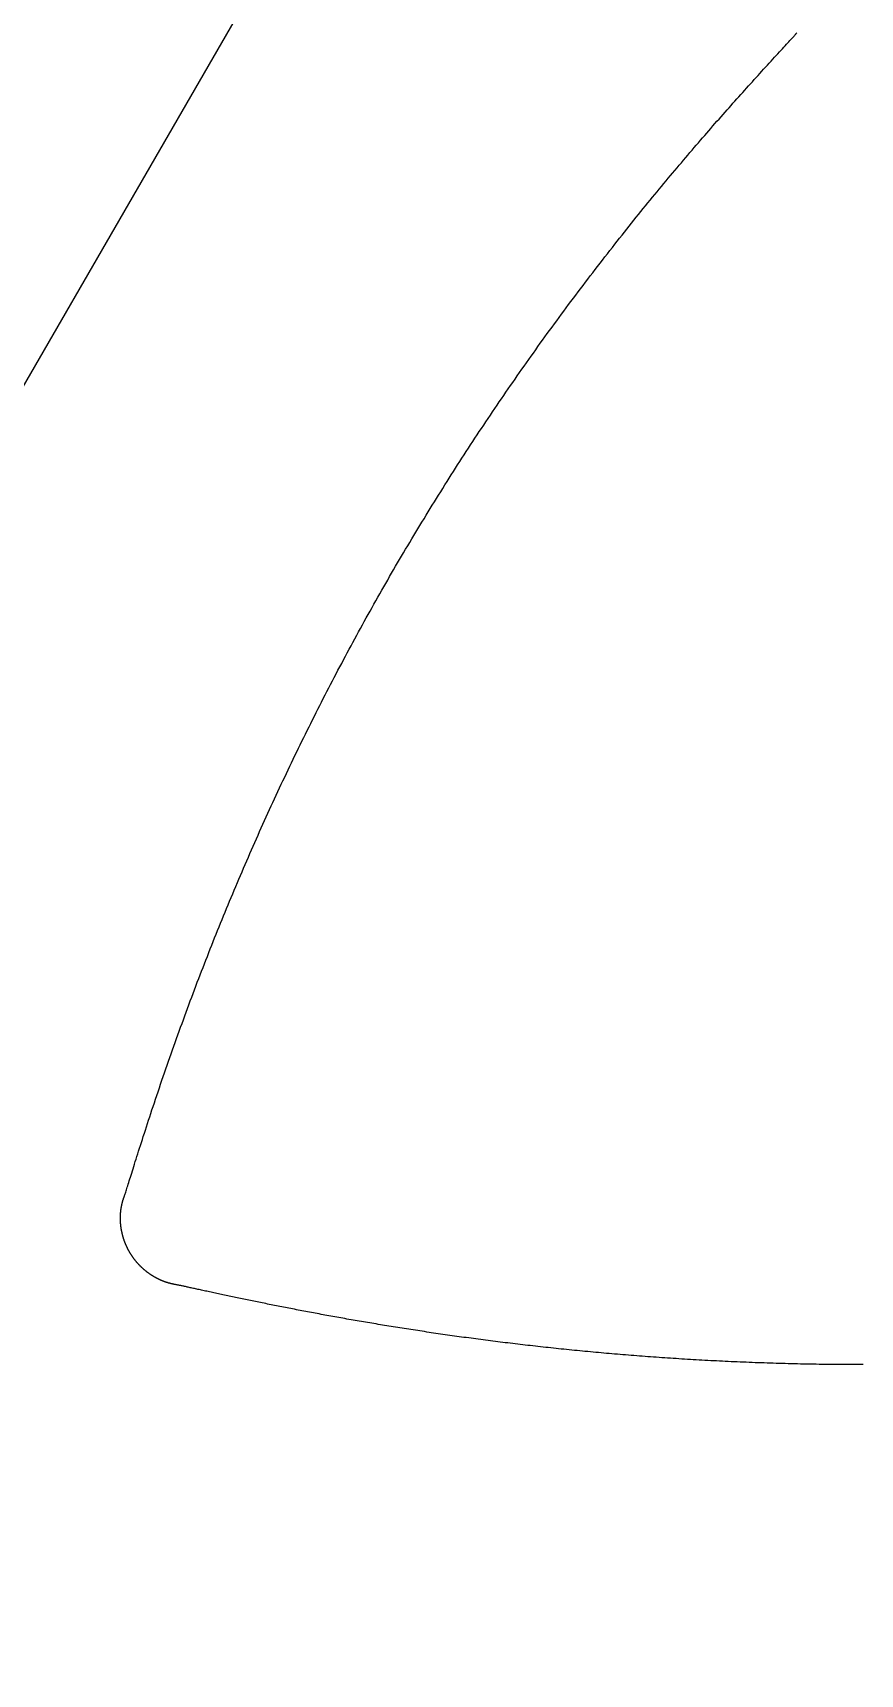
# Model space of a CAD drawing. Extents: x -3 to 136, y 0 to 121.
# Drawn here: x 56.86 to 66.83, y 91.74 to 111.54 of the extents above; entities that cross this region are included whole.
import ezdxf

# ---------------------------------------------------------------- set-up
doc = ezdxf.new("R2010")
doc.units = 0
doc.layers.get('0').update_dxf_attribs({"linetype": 'CONTINUOUS'})

msp = doc.modelspace()

# ---------------------------------------------------------------- linework, layer by layer
msp.add_lwpolyline([(69.26408, 119.9689, 0.57735027), (64.06792, 119.9689), (-2.59808, 4.5, 0.57735027), (0, 0), (133.332, 0, 0.57735027), (135.93008, 4.5)], format="xyb", close=True)
for points in [[(57.9595, 97.4989, 0), (57.9615, 97.5047, 0), (57.964, 97.5118, 0), (57.9668, 97.5201, 0), (57.9699, 97.5297, 0), (57.9734, 97.5404, 0), (57.9773, 97.5523, 0), (57.9814, 97.5654, 0), (57.986, 97.5797, 0), (57.9908, 97.595, 0), (57.9961, 97.6115, 0), (58.0016, 97.6291, 0), (58.0075, 97.6478, 0), (58.0137, 97.6676, 0), (58.0202, 97.6884, 0), (58.027, 97.7103, 0), (58.0342, 97.7331, 0), (58.0417, 97.757, 0), (58.0495, 97.7818, 0), (58.0576, 97.8076, 0), (58.066, 97.8344, 0), (58.0747, 97.8621, 0), (58.0837, 97.8907, 0), (58.0931, 97.9202, 0), (58.1027, 97.9506, 0), (58.1126, 97.9819, 0), (58.1228, 98.014, 0), (58.1333, 98.0469, 0), (58.144, 98.0807, 0), (58.1551, 98.1152, 0), (58.1664, 98.1505, 0), (58.178, 98.1866, 0), (58.1899, 98.2235, 0), (58.2021, 98.261, 0), (58.2145, 98.2993, 0), (58.2272, 98.3383, 0), (58.2401, 98.378, 0), (58.2533, 98.4183, 0), (58.2668, 98.4593, 0), (58.2805, 98.5009, 0), (58.2944, 98.5431, 0), (58.3087, 98.5859, 0), (58.3231, 98.6293, 0), (58.3378, 98.6732, 0), (58.3527, 98.7177, 0), (58.3679, 98.7627, 0), (58.3833, 98.8082, 0), (58.3989, 98.8542, 0), (58.4147, 98.9003, 0), (58.4305, 98.9464, 0), (58.4463, 98.9924, 0), (58.4622, 99.0384, 0), (58.4781, 99.0843, 0), (58.4941, 99.1302, 0), (58.5101, 99.176, 0), (58.5261, 99.2218, 0), (58.5422, 99.2675, 0), (58.5584, 99.3131, 0), (58.5746, 99.3587, 0), (58.5909, 99.4043, 0), (58.6072, 99.4498, 0), (58.6236, 99.4953, 0), (58.64, 99.5407, 0), (58.6564, 99.5861, 0), (58.673, 99.6314, 0), (58.6895, 99.6767, 0), (58.7061, 99.722, 0), (58.7228, 99.7672, 0), (58.7395, 99.8123, 0), (58.7563, 99.8575, 0), (58.7732, 99.9025, 0), (58.7901, 99.9476, 0), (58.807, 99.9926, 0), (58.824, 100.038, 0), (58.841, 100.083, 0), (58.8582, 100.127, 0), (58.8753, 100.172, 0), (58.8925, 100.217, 0), (58.9098, 100.262, 0), (58.9272, 100.307, 0), (58.9446, 100.351, 0), (58.962, 100.396, 0), (58.9795, 100.441, 0), (58.9971, 100.485, 0), (59.0147, 100.53, 0), (59.0324, 100.575, 0), (59.0501, 100.619, 0), (59.068, 100.664, 0), (59.0858, 100.708, 0), (59.1038, 100.753, 0), (59.1217, 100.797, 0), (59.1398, 100.841, 0), (59.1579, 100.886, 0), (59.1761, 100.93, 0), (59.1943, 100.975, 0), (59.2126, 101.019, 0), (59.231, 101.063, 0), (59.2494, 101.108, 0), (59.2679, 101.152, 0), (59.2865, 101.196, 0), (59.3051, 101.24, 0), (59.3238, 101.285, 0), (59.3426, 101.329, 0), (59.3614, 101.373, 0), (59.3803, 101.417, 0), (59.3993, 101.461, 0), (59.4183, 101.505, 0), (59.4374, 101.55, 0), (59.4565, 101.594, 0), (59.4758, 101.638, 0), (59.4951, 101.682, 0), (59.5145, 101.726, 0), (59.5339, 101.77, 0), (59.5534, 101.814, 0), (59.573, 101.858, 0), (59.5926, 101.902, 0), (59.6124, 101.946, 0), (59.6321, 101.99, 0), (59.652, 102.034, 0), (59.6718, 102.078, 0), (59.6918, 102.122, 0), (59.7118, 102.166, 0), (59.7318, 102.21, 0), (59.752, 102.254, 0), (59.7721, 102.297, 0), (59.7924, 102.341, 0), (59.8127, 102.385, 0), (59.833, 102.428, 0), (59.8534, 102.472, 0), (59.8739, 102.515, 0), (59.8944, 102.559, 0), (59.915, 102.602, 0), (59.9356, 102.646, 0), (59.9563, 102.689, 0), (59.9771, 102.732, 0), (59.9979, 102.776, 0), (60.0187, 102.819, 0), (60.0397, 102.862, 0), (60.0606, 102.906, 0), (60.0817, 102.949, 0), (60.1028, 102.992, 0), (60.1239, 103.035, 0), (60.1452, 103.078, 0), (60.1664, 103.121, 0), (60.1878, 103.164, 0), (60.2092, 103.207, 0), (60.2306, 103.25, 0), (60.2521, 103.293, 0), (60.2737, 103.336, 0), (60.2953, 103.378, 0), (60.317, 103.421, 0), (60.3387, 103.464, 0), (60.3605, 103.506, 0), (60.3824, 103.549, 0), (60.4043, 103.592, 0), (60.4262, 103.634, 0), (60.4483, 103.677, 0), (60.4704, 103.719, 0), (60.4925, 103.762, 0), (60.5147, 103.804, 0), (60.537, 103.847, 0), (60.5593, 103.889, 0), (60.5817, 103.931, 0), (60.6041, 103.974, 0), (60.6266, 104.016, 0), (60.6492, 104.058, 0), (60.6718, 104.1, 0), (60.6944, 104.142, 0), (60.7172, 104.184, 0), (60.74, 104.226, 0), (60.7628, 104.269, 0), (60.7857, 104.311, 0), (60.8087, 104.352, 0), (60.8317, 104.394, 0), (60.8548, 104.436, 0), (60.8779, 104.478, 0), (60.9011, 104.52, 0), (60.9244, 104.562, 0), (60.9477, 104.603, 0), (60.9711, 104.645, 0), (60.9945, 104.687, 0), (61.018, 104.728, 0), (61.0416, 104.77, 0), (61.0652, 104.812, 0), (61.0888, 104.853, 0), (61.1126, 104.895, 0), (61.1364, 104.936, 0), (61.1602, 104.978, 0), (61.1841, 105.019, 0), (61.2081, 105.06, 0), (61.2321, 105.102, 0), (61.2562, 105.143, 0), (61.2803, 105.184, 0), (61.3045, 105.225, 0), (61.3288, 105.266, 0), (61.3531, 105.308, 0), (61.3775, 105.349, 0), (61.4019, 105.39, 0), (61.4264, 105.431, 0), (61.451, 105.472, 0), (61.4756, 105.513, 0), (61.5002, 105.554, 0), (61.525, 105.595, 0), (61.5498, 105.635, 0), (61.5746, 105.676, 0), (61.5995, 105.717, 0), (61.6245, 105.758, 0), (61.6495, 105.799, 0), (61.6746, 105.839, 0), (61.6998, 105.88, 0), (61.725, 105.921, 0), (61.7502, 105.961, 0), (61.7756, 106.002, 0), (61.8009, 106.042, 0), (61.8264, 106.083, 0), (61.8519, 106.123, 0), (61.8775, 106.164, 0), (61.9031, 106.204, 0), (61.9288, 106.244, 0), (61.9545, 106.285, 0), (61.9803, 106.325, 0), (62.0062, 106.365, 0), (62.0321, 106.405, 0), (62.0581, 106.445, 0), (62.0841, 106.486, 0), (62.1102, 106.526, 0), (62.1364, 106.566, 0), (62.1626, 106.606, 0), (62.1889, 106.646, 0), (62.2152, 106.686, 0), (62.2416, 106.726, 0), (62.2681, 106.766, 0), (62.2946, 106.806, 0), (62.3212, 106.845, 0), (62.3478, 106.885, 0), (62.3745, 106.925, 0), (62.4012, 106.965, 0), (62.4281, 107.004, 0), (62.4549, 107.044, 0), (62.4819, 107.084, 0), (62.5089, 107.123, 0), (62.5359, 107.163, 0), (62.5631, 107.202, 0), (62.5902, 107.242, 0), (62.6175, 107.281, 0), (62.6448, 107.321, 0), (62.6721, 107.36, 0), (62.6995, 107.4, 0), (62.727, 107.439, 0), (62.7546, 107.478, 0), (62.7822, 107.518, 0), (62.8098, 107.557, 0), (62.8375, 107.596, 0), (62.8653, 107.635, 0), (62.8932, 107.674, 0), (62.9211, 107.714, 0), (62.949, 107.753, 0), (62.977, 107.792, 0), (63.0051, 107.831, 0), (63.0333, 107.87, 0), (63.0615, 107.909, 0), (63.0897, 107.948, 0), (63.1181, 107.986, 0), (63.1464, 108.025, 0), (63.1749, 108.064, 0), (63.2034, 108.103, 0), (63.232, 108.142, 0), (63.2606, 108.18, 0), (63.2893, 108.219, 0), (63.318, 108.258, 0), (63.3468, 108.296, 0), (63.3757, 108.335, 0), (63.4046, 108.374, 0), (63.4336, 108.412, 0), (63.4627, 108.451, 0), (63.4918, 108.489, 0), (63.521, 108.528, 0), (63.5502, 108.566, 0), (63.5795, 108.604, 0), (63.6088, 108.643, 0), (63.6382, 108.681, 0), (63.6677, 108.719, 0), (63.6973, 108.758, 0), (63.7269, 108.796, 0), (63.7565, 108.834, 0), (63.7862, 108.872, 0), (63.816, 108.91, 0), (63.8455, 108.948, 0), (63.875, 108.986, 0), (63.9044, 109.023, 0), (63.9336, 109.06, 0), (63.9627, 109.097, 0), (63.9916, 109.133, 0), (64.0205, 109.17, 0), (64.0492, 109.206, 0), (64.0778, 109.241, 0), (64.1063, 109.277, 0), (64.1347, 109.312, 0), (64.1629, 109.347, 0), (64.191, 109.382, 0), (64.2191, 109.417, 0), (64.2469, 109.451, 0), (64.2747, 109.485, 0), (64.3024, 109.519, 0), (64.3299, 109.553, 0), (64.3574, 109.586, 0), (64.3847, 109.62, 0), (64.4119, 109.653, 0), (64.439, 109.685, 0), (64.466, 109.718, 0), (64.4929, 109.75, 0), (64.5197, 109.783, 0), (64.5464, 109.815, 0), (64.5729, 109.846, 0), (64.5994, 109.878, 0), (64.6257, 109.909, 0), (64.652, 109.94, 0), (64.6781, 109.971, 0), (64.7042, 110.002, 0), (64.7301, 110.033, 0), (64.7559, 110.063, 0), (64.7817, 110.093, 0), (64.8073, 110.123, 0), (64.8328, 110.153, 0), (64.8583, 110.183, 0), (64.8836, 110.212, 0), (64.9089, 110.241, 0), (64.934, 110.271, 0), (64.9591, 110.3, 0), (64.984, 110.328, 0), (65.0089, 110.357, 0), (65.0337, 110.385, 0), (65.0584, 110.414, 0), (65.0829, 110.442, 0), (65.1074, 110.47, 0), (65.1319, 110.497, 0), (65.1562, 110.525, 0), (65.1804, 110.553, 0), (65.2046, 110.58, 0), (65.2286, 110.607, 0), (65.2526, 110.634, 0), (65.2765, 110.661, 0), (65.3003, 110.688, 0), (65.324, 110.714, 0), (65.3476, 110.741, 0), (65.3712, 110.767, 0), (65.3947, 110.793, 0), (65.4181, 110.819, 0), (65.4414, 110.845, 0), (65.4646, 110.871, 0), (65.4878, 110.897, 0), (65.5108, 110.922, 0), (65.5338, 110.948, 0), (65.5568, 110.973, 0), (65.5796, 110.998, 0), (65.6024, 111.023, 0), (65.6251, 111.048, 0), (65.6477, 111.073, 0), (65.6703, 111.098, 0), (65.6928, 111.123, 0), (65.7152, 111.147, 0), (65.7376, 111.172, 0), (65.7596, 111.196, 0), (65.7812, 111.219, 0), (65.8021, 111.242, 0), (65.8225, 111.264, 0), (65.8423, 111.286, 0), (65.8614, 111.307, 0), (65.8798, 111.327, 0), (65.8975, 111.346, 0), (65.9144, 111.364, 0), (65.9306, 111.382, 0), (65.946, 111.399, 0), (65.9605, 111.415, 0), (65.9742, 111.43, 0), (65.9869, 111.444, 0), (65.9988, 111.457, 0), (66.0096, 111.469, 0), (66.0195, 111.479, 0), (66.0284, 111.489, 0), (66.0362, 111.498, 0), (66.0429, 111.506, 0), (66.0486, 111.512, 0), (66.053, 111.517, 0)], [(66.053, 111.517, 0), (66.0554, 111.52, 0), (66.0577, 111.523, 0), (66.0601, 111.526, 0), (66.0625, 111.528, 0), (66.0649, 111.531, 0), (66.0673, 111.534, 0), (66.0697, 111.537, 0), (66.0721, 111.539, 0)], [(58.5724, 96.4372, 0), (58.5688, 96.4379, 0), (58.5653, 96.4385, 0), (58.5617, 96.4392, 0), (58.5581, 96.4399, 0), (58.5546, 96.4406, 0), (58.551, 96.4413, 0), (58.5474, 96.442, 0), (58.5439, 96.4428, 0), (58.5404, 96.4436, 0), (58.5368, 96.4444, 0), (58.5333, 96.4452, 0), (58.5297, 96.446, 0), (58.5262, 96.4468, 0), (58.5227, 96.4477, 0), (58.5192, 96.4486, 0), (58.5156, 96.4495, 0), (58.5121, 96.4504, 0), (58.5086, 96.4513, 0), (58.5051, 96.4523, 0), (58.5016, 96.4532, 0), (58.4981, 96.4542, 0), (58.4946, 96.4552, 0), (58.4912, 96.4562, 0), (58.4877, 96.4573, 0), (58.4842, 96.4583, 0), (58.4807, 96.4594, 0), (58.4773, 96.4604, 0), (58.4738, 96.4615, 0), (58.4704, 96.4627, 0), (58.4669, 96.4638, 0), (58.4635, 96.4649, 0), (58.46, 96.4661, 0), (58.4566, 96.4673, 0), (58.4532, 96.4685, 0), (58.4497, 96.4697, 0), (58.4463, 96.4709, 0), (58.4429, 96.4722, 0), (58.4395, 96.4734, 0), (58.4361, 96.4747, 0), (58.4327, 96.476, 0), (58.4293, 96.4773, 0), (58.426, 96.4786, 0), (58.4226, 96.48, 0), (58.4192, 96.4813, 0), (58.4159, 96.4827, 0), (58.4125, 96.4841, 0), (58.4092, 96.4855, 0), (58.4058, 96.4869, 0), (58.4025, 96.4884, 0), (58.3992, 96.4898, 0), (58.3958, 96.4913, 0), (58.3925, 96.4928, 0), (58.3892, 96.4943, 0), (58.3859, 96.4958, 0), (58.3826, 96.4973, 0), (58.3793, 96.4989, 0), (58.376, 96.5004, 0), (58.3728, 96.502, 0), (58.3695, 96.5036, 0), (58.3662, 96.5052, 0), (58.363, 96.5068, 0), (58.3597, 96.5085, 0), (58.3565, 96.5101, 0), (58.3533, 96.5118, 0), (58.35, 96.5135, 0), (58.3468, 96.5152, 0), (58.3436, 96.5169, 0), (58.3404, 96.5186, 0), (58.3372, 96.5204, 0), (58.334, 96.5221, 0), (58.3309, 96.5239, 0), (58.3277, 96.5257, 0), (58.3245, 96.5275, 0), (58.3214, 96.5293, 0), (58.3183, 96.5311, 0), (58.3151, 96.533, 0), (58.312, 96.5348, 0), (58.3089, 96.5367, 0), (58.3058, 96.5386, 0), (58.3027, 96.5405, 0), (58.2996, 96.5424, 0), (58.2965, 96.5443, 0), (58.2935, 96.5463, 0), (58.2904, 96.5482, 0), (58.2873, 96.5502, 0), (58.2843, 96.5522, 0), (58.2813, 96.5542, 0), (58.2782, 96.5562, 0), (58.2752, 96.5582, 0), (58.2722, 96.5603, 0), (58.2692, 96.5623, 0), (58.2662, 96.5644, 0), (58.2633, 96.5665, 0), (58.2603, 96.5686, 0), (58.2573, 96.5707, 0), (58.2544, 96.5728, 0), (58.2514, 96.5749, 0), (58.2485, 96.5771, 0), (58.2456, 96.5792, 0), (58.2427, 96.5814, 0), (58.2398, 96.5836, 0), (58.2369, 96.5858, 0), (58.234, 96.588, 0), (58.2311, 96.5902, 0), (58.2283, 96.5925, 0), (58.2254, 96.5947, 0), (58.2226, 96.597, 0), (58.2198, 96.5992, 0), (58.2169, 96.6015, 0), (58.2141, 96.6038, 0), (58.2113, 96.6062, 0), (58.2085, 96.6085, 0), (58.2057, 96.6108, 0), (58.203, 96.6132, 0), (58.2002, 96.6155, 0), (58.1975, 96.6179, 0), (58.1947, 96.6203, 0), (58.192, 96.6227, 0), (58.1893, 96.6251, 0), (58.1866, 96.6275, 0), (58.1839, 96.63, 0), (58.1812, 96.6324, 0), (58.1785, 96.6349, 0), (58.1758, 96.6374, 0), (58.1732, 96.6399, 0), (58.1705, 96.6424, 0), (58.1679, 96.6449, 0), (58.1653, 96.6474, 0), (58.1627, 96.6499, 0), (58.1601, 96.6525, 0), (58.1575, 96.655, 0), (58.1549, 96.6576, 0), (58.1523, 96.6602, 0), (58.1498, 96.6628, 0), (58.1473, 96.6654, 0), (58.1447, 96.668, 0), (58.1422, 96.6706, 0), (58.1397, 96.6733, 0), (58.1372, 96.6759, 0), (58.1347, 96.6786, 0), (58.1323, 96.6812, 0), (58.1298, 96.6839, 0), (58.1274, 96.6866, 0), (58.1249, 96.6893, 0), (58.1225, 96.692, 0), (58.1201, 96.6947, 0), (58.1177, 96.6974, 0), (58.1153, 96.7002, 0), (58.113, 96.7029, 0), (58.1106, 96.7057, 0), (58.1082, 96.7085, 0), (58.1059, 96.7112, 0), (58.1036, 96.714, 0), (58.1013, 96.7168, 0), (58.099, 96.7196, 0), (58.0967, 96.7225, 0), (58.0944, 96.7253, 0), (58.0922, 96.7281, 0), (58.0899, 96.731, 0), (58.0877, 96.7338, 0), (58.0855, 96.7367, 0), (58.0832, 96.7396, 0), (58.0811, 96.7425, 0), (58.0789, 96.7454, 0), (58.0767, 96.7483, 0), (58.0745, 96.7512, 0), (58.0724, 96.7541, 0), (58.0703, 96.7571, 0), (58.0681, 96.76, 0), (58.066, 96.763, 0), (58.0639, 96.7659, 0), (58.0619, 96.7689, 0), (58.0598, 96.7719, 0), (58.0577, 96.7749, 0), (58.0557, 96.7779, 0), (58.0537, 96.7809, 0), (58.0516, 96.7839, 0), (58.0496, 96.7869, 0), (58.0477, 96.79, 0), (58.0457, 96.793, 0), (58.0437, 96.7961, 0), (58.0418, 96.7991, 0), (58.0398, 96.8022, 0), (58.0379, 96.8053, 0), (58.036, 96.8084, 0), (58.0341, 96.8115, 0), (58.0322, 96.8146, 0), (58.0304, 96.8177, 0), (58.0285, 96.8208, 0), (58.0267, 96.8239, 0), (58.0248, 96.8271, 0), (58.023, 96.8302, 0), (58.0212, 96.8334, 0), (58.0194, 96.8365, 0), (58.0176, 96.8397, 0), (58.0159, 96.8429, 0), (58.0141, 96.846, 0), (58.0124, 96.8492, 0), (58.0107, 96.8524, 0), (58.009, 96.8557, 0), (58.0073, 96.8589, 0), (58.0056, 96.8621, 0), (58.004, 96.8653, 0), (58.0023, 96.8686, 0), (58.0007, 96.8718, 0), (57.9991, 96.8751, 0), (57.9974, 96.8783, 0), (57.9959, 96.8816, 0), (57.9943, 96.8849, 0), (57.9927, 96.8882, 0), (57.9912, 96.8914, 0), (57.9896, 96.8947, 0), (57.9881, 96.8981, 0), (57.9866, 96.9014, 0), (57.9851, 96.9047, 0), (57.9836, 96.908, 0), (57.9822, 96.9113, 0), (57.9807, 96.9147, 0), (57.9793, 96.918, 0), (57.9779, 96.9214, 0), (57.9765, 96.9247, 0), (57.9751, 96.9281, 0), (57.9737, 96.9315, 0), (57.9723, 96.9348, 0), (57.971, 96.9382, 0), (57.9697, 96.9416, 0), (57.9683, 96.945, 0), (57.967, 96.9484, 0), (57.9658, 96.9518, 0), (57.9645, 96.9552, 0), (57.9632, 96.9586, 0), (57.962, 96.962, 0), (57.9608, 96.9654, 0), (57.9596, 96.9689, 0), (57.9584, 96.9723, 0), (57.9572, 96.9757, 0), (57.956, 96.9792, 0), (57.9549, 96.9826, 0), (57.9538, 96.9861, 0), (57.9526, 96.9895, 0), (57.9515, 96.993, 0), (57.9505, 96.9965, 0), (57.9494, 96.9999, 0), (57.9483, 97.0034, 0), (57.9473, 97.0069, 0), (57.9463, 97.0104, 0), (57.9453, 97.0138, 0), (57.9443, 97.0173, 0), (57.9433, 97.0208, 0), (57.9423, 97.0243, 0), (57.9414, 97.0278, 0), (57.9404, 97.0313, 0), (57.9395, 97.0348, 0), (57.9386, 97.0384, 0), (57.9377, 97.0419, 0), (57.9369, 97.0454, 0), (57.936, 97.0489, 0), (57.9352, 97.0525, 0), (57.9344, 97.056, 0), (57.9336, 97.0595, 0), (57.9328, 97.0631, 0), (57.932, 97.0666, 0), (57.9312, 97.0702, 0), (57.9305, 97.0737, 0), (57.9298, 97.0773, 0), (57.929, 97.0808, 0), (57.9284, 97.0844, 0), (57.9277, 97.0879, 0), (57.927, 97.0915, 0), (57.9264, 97.0951, 0), (57.9257, 97.0986, 0), (57.9251, 97.1022, 0), (57.9245, 97.1058, 0), (57.9239, 97.1094, 0), (57.9234, 97.113, 0), (57.9228, 97.1165, 0), (57.9223, 97.1201, 0), (57.9217, 97.1237, 0), (57.9212, 97.1273, 0), (57.9208, 97.1309, 0), (57.9203, 97.1345, 0), (57.9198, 97.1381, 0), (57.9194, 97.1417, 0), (57.919, 97.1453, 0), (57.9186, 97.1489, 0), (57.9182, 97.1525, 0), (57.9178, 97.1561, 0), (57.9174, 97.1598, 0), (57.9171, 97.1634, 0), (57.9168, 97.167, 0), (57.9165, 97.1706, 0), (57.9162, 97.1742, 0), (57.9159, 97.1779, 0), (57.9156, 97.1815, 0), (57.9154, 97.1851, 0), (57.9151, 97.1887, 0), (57.9149, 97.1924, 0), (57.9147, 97.196, 0), (57.9146, 97.1996, 0), (57.9144, 97.2032, 0), (57.9143, 97.2069, 0), (57.9141, 97.2105, 0), (57.914, 97.2142, 0), (57.9139, 97.2178, 0), (57.9138, 97.2214, 0), (57.9138, 97.2251, 0), (57.9137, 97.2287, 0), (57.9137, 97.2323, 0), (57.9137, 97.236, 0), (57.9137, 97.2396, 0), (57.9137, 97.2432, 0), (57.9138, 97.2469, 0), (57.9138, 97.2505, 0), (57.9139, 97.2541, 0), (57.914, 97.2578, 0), (57.9141, 97.2614, 0), (57.9142, 97.265, 0), (57.9143, 97.2686, 0), (57.9145, 97.2723, 0), (57.9147, 97.2759, 0), (57.9148, 97.2795, 0), (57.915, 97.2831, 0), (57.9153, 97.2868, 0), (57.9155, 97.2904, 0), (57.9158, 97.294, 0), (57.916, 97.2976, 0), (57.9163, 97.3012, 0), (57.9166, 97.3048, 0), (57.9169, 97.3085, 0), (57.9173, 97.3121, 0), (57.9176, 97.3157, 0), (57.918, 97.3193, 0), (57.9184, 97.3229, 0), (57.9188, 97.3265, 0), (57.9192, 97.3301, 0), (57.9197, 97.3337, 0), (57.9201, 97.3373, 0), (57.9206, 97.3409, 0), (57.9211, 97.3445, 0), (57.9216, 97.348, 0), (57.9221, 97.3516, 0), (57.9227, 97.3552, 0), (57.9232, 97.3588, 0), (57.9238, 97.3624, 0), (57.9244, 97.3659, 0), (57.925, 97.3695, 0), (57.9256, 97.3731, 0), (57.9263, 97.3766, 0), (57.9269, 97.3802, 0), (57.9276, 97.3838, 0), (57.9283, 97.3873, 0), (57.929, 97.3909, 0), (57.9297, 97.3944, 0), (57.9305, 97.398, 0), (57.9312, 97.4015, 0), (57.932, 97.405, 0), (57.9328, 97.4086, 0), (57.9336, 97.4121, 0), (57.9345, 97.4156, 0), (57.9353, 97.4192, 0), (57.9362, 97.4227, 0), (57.937, 97.4262, 0), (57.9379, 97.4297, 0), (57.9388, 97.4332, 0), (57.9398, 97.4367, 0), (57.9407, 97.4402, 0), (57.9417, 97.4437, 0), (57.9427, 97.4472, 0), (57.9437, 97.4507, 0), (57.9447, 97.4541, 0), (57.9457, 97.4576, 0), (57.9468, 97.4611, 0), (57.9478, 97.4645, 0), (57.9489, 97.468, 0), (57.95, 97.4715, 0), (57.9511, 97.4749, 0), (57.9523, 97.4784, 0), (57.9534, 97.4818, 0), (57.9546, 97.4852, 0), (57.9558, 97.4887, 0), (57.957, 97.4921, 0), (57.9582, 97.4955, 0), (57.9595, 97.4989, 0)], [(66.8697, 95.4701, 0), (66.8314, 95.4701, 0), (66.7931, 95.4701, 0), (66.755, 95.4702, 0), (66.7169, 95.4704, 0), (66.6788, 95.4706, 0), (66.6408, 95.4708, 0), (66.6029, 95.4711, 0), (66.5651, 95.4714, 0), (66.5273, 95.4717, 0), (66.4895, 95.4721, 0), (66.4518, 95.4725, 0), (66.4142, 95.473, 0), (66.3767, 95.4735, 0), (66.3392, 95.474, 0), (66.3017, 95.4746, 0), (66.2644, 95.4752, 0), (66.227, 95.4759, 0), (66.1898, 95.4766, 0), (66.1526, 95.4773, 0), (66.1155, 95.4781, 0), (66.0784, 95.4789, 0), (66.0414, 95.4798, 0), (66.0045, 95.4807, 0), (65.9676, 95.4816, 0), (65.9308, 95.4826, 0), (65.8941, 95.4836, 0), (65.8574, 95.4846, 0), (65.8207, 95.4857, 0), (65.7842, 95.4868, 0), (65.7477, 95.4879, 0), (65.7113, 95.4891, 0), (65.6749, 95.4903, 0), (65.6386, 95.4916, 0), (65.6023, 95.4929, 0), (65.5662, 95.4942, 0), (65.53, 95.4956, 0), (65.494, 95.497, 0), (65.458, 95.4984, 0), (65.4221, 95.4998, 0), (65.3862, 95.5013, 0), (65.3504, 95.5029, 0), (65.3147, 95.5044, 0), (65.279, 95.506, 0), (65.2434, 95.5077, 0), (65.2079, 95.5093, 0), (65.1724, 95.511, 0), (65.137, 95.5128, 0), (65.1017, 95.5145, 0), (65.0664, 95.5163, 0), (65.0312, 95.5181, 0), (64.996, 95.52, 0), (64.9609, 95.5219, 0), (64.9259, 95.5238, 0), (64.891, 95.5258, 0), (64.8561, 95.5277, 0), (64.8213, 95.5297, 0), (64.7865, 95.5318, 0), (64.7518, 95.5339, 0), (64.7172, 95.536, 0), (64.6827, 95.5381, 0), (64.6482, 95.5403, 0), (64.6137, 95.5425, 0), (64.5794, 95.5447, 0), (64.5451, 95.5469, 0), (64.5109, 95.5492, 0), (64.4767, 95.5515, 0), (64.4426, 95.5539, 0), (64.4086, 95.5562, 0), (64.3747, 95.5586, 0), (64.3408, 95.5611, 0), (64.307, 95.5635, 0), (64.2732, 95.566, 0), (64.2395, 95.5685, 0), (64.2059, 95.571, 0), (64.1724, 95.5736, 0), (64.1389, 95.5762, 0), (64.1055, 95.5788, 0), (64.0721, 95.5814, 0), (64.0389, 95.5841, 0), (64.0057, 95.5868, 0), (63.9725, 95.5895, 0), (63.9395, 95.5923, 0), (63.9065, 95.595, 0), (63.8735, 95.5978, 0), (63.8407, 95.6006, 0), (63.8079, 95.6035, 0), (63.7751, 95.6064, 0), (63.7425, 95.6092, 0), (63.7099, 95.6122, 0), (63.6774, 95.6151, 0), (63.6449, 95.6181, 0), (63.6126, 95.6211, 0), (63.5802, 95.6241, 0), (63.548, 95.6271, 0), (63.5158, 95.6302, 0), (63.4837, 95.6332, 0), (63.4517, 95.6363, 0), (63.4198, 95.6395, 0), (63.3879, 95.6426, 0), (63.3561, 95.6458, 0), (63.3243, 95.649, 0), (63.2926, 95.6522, 0), (63.261, 95.6554, 0), (63.2295, 95.6587, 0), (63.198, 95.6619, 0), (63.1666, 95.6652, 0), (63.1353, 95.6686, 0), (63.1041, 95.6719, 0), (63.0729, 95.6752, 0), (63.0418, 95.6786, 0), (63.0107, 95.682, 0), (62.9798, 95.6854, 0), (62.9489, 95.6889, 0), (62.9181, 95.6923, 0), (62.8873, 95.6958, 0), (62.8566, 95.6993, 0), (62.826, 95.7028, 0), (62.7955, 95.7063, 0), (62.7651, 95.7099, 0), (62.7347, 95.7134, 0), (62.7044, 95.717, 0), (62.6741, 95.7206, 0), (62.6439, 95.7242, 0), (62.6138, 95.7279, 0), (62.5838, 95.7315, 0), (62.5539, 95.7352, 0), (62.524, 95.7389, 0), (62.4942, 95.7426, 0), (62.4645, 95.7463, 0), (62.4348, 95.75, 0), (62.4052, 95.7537, 0), (62.3757, 95.7575, 0), (62.3463, 95.7613, 0), (62.3169, 95.7651, 0), (62.2876, 95.7689, 0), (62.2584, 95.7727, 0), (62.2293, 95.7765, 0), (62.2002, 95.7804, 0), (62.1712, 95.7843, 0), (62.1423, 95.7881, 0), (62.1135, 95.792, 0), (62.0847, 95.7959, 0), (62.056, 95.7998, 0), (62.0274, 95.8038, 0), (61.9989, 95.8077, 0), (61.9704, 95.8117, 0), (61.942, 95.8156, 0), (61.9137, 95.8196, 0), (61.8855, 95.8236, 0), (61.8573, 95.8276, 0), (61.8292, 95.8316, 0), (61.8012, 95.8357, 0), (61.7733, 95.8397, 0), (61.7454, 95.8437, 0), (61.7177, 95.8478, 0), (61.6899, 95.8519, 0), (61.6623, 95.8559, 0), (61.6348, 95.86, 0), (61.6073, 95.8641, 0), (61.5799, 95.8682, 0), (61.5526, 95.8724, 0), (61.5253, 95.8765, 0), (61.4981, 95.8806, 0), (61.4711, 95.8848, 0), (61.444, 95.8889, 0), (61.4171, 95.8931, 0), (61.3902, 95.8973, 0), (61.3635, 95.9014, 0), (61.3368, 95.9056, 0), (61.3101, 95.9098, 0), (61.2836, 95.914, 0), (61.2571, 95.9182, 0), (61.2307, 95.9225, 0), (61.2044, 95.9267, 0), (61.1782, 95.9309, 0), (61.152, 95.9351, 0), (61.1259, 95.9394, 0), (61.0999, 95.9436, 0), (61.074, 95.9479, 0), (61.0482, 95.9522, 0), (61.0224, 95.9564, 0), (60.9967, 95.9607, 0), (60.9711, 95.965, 0), (60.9456, 95.9692, 0), (60.9201, 95.9735, 0), (60.8948, 95.9778, 0), (60.8695, 95.9821, 0), (60.8443, 95.9864, 0), (60.8191, 95.9907, 0), (60.7941, 95.995, 0), (60.7691, 95.9993, 0), (60.7442, 96.0036, 0), (60.7194, 96.008, 0), (60.6947, 96.0123, 0), (60.67, 96.0166, 0), (60.6455, 96.0209, 0), (60.621, 96.0252, 0), (60.5966, 96.0296, 0), (60.5722, 96.0339, 0), (60.548, 96.0382, 0), (60.5238, 96.0426, 0), (60.4997, 96.0469, 0), (60.4757, 96.0512, 0), (60.4518, 96.0556, 0), (60.428, 96.0599, 0), (60.4042, 96.0642, 0), (60.3805, 96.0686, 0), (60.3569, 96.0729, 0), (60.3334, 96.0772, 0), (60.31, 96.0816, 0), (60.2866, 96.0859, 0), (60.2634, 96.0902, 0), (60.2402, 96.0946, 0), (60.2171, 96.0989, 0), (60.1941, 96.1032, 0), (60.1711, 96.1076, 0), (60.1483, 96.1119, 0), (60.1255, 96.1162, 0), (60.1028, 96.1205, 0), (60.0802, 96.1248, 0), (60.0577, 96.1292, 0), (60.0352, 96.1335, 0), (60.0129, 96.1378, 0), (59.9906, 96.1421, 0), (59.9684, 96.1464, 0), (59.9463, 96.1507, 0), (59.9243, 96.155, 0), (59.9023, 96.1593, 0), (59.8805, 96.1636, 0), (59.8587, 96.1679, 0), (59.837, 96.1721, 0), (59.8154, 96.1764, 0), (59.7939, 96.1807, 0), (59.7725, 96.1849, 0), (59.7511, 96.1892, 0), (59.7299, 96.1934, 0), (59.7087, 96.1977, 0), (59.6876, 96.2019, 0), (59.6666, 96.2062, 0), (59.6456, 96.2104, 0), (59.6248, 96.2146, 0), (59.604, 96.2188, 0), (59.5834, 96.223, 0), (59.5628, 96.2272, 0), (59.5423, 96.2314, 0), (59.5219, 96.2356, 0), (59.5015, 96.2398, 0), (59.4813, 96.2439, 0), (59.4611, 96.2481, 0), (59.4411, 96.2522, 0), (59.4211, 96.2564, 0), (59.4012, 96.2605, 0), (59.3814, 96.2646, 0), (59.3617, 96.2687, 0), (59.342, 96.2728, 0), (59.3225, 96.2769, 0), (59.303, 96.281, 0), (59.2836, 96.2851, 0), (59.2643, 96.2892, 0), (59.2451, 96.2932, 0), (59.226, 96.2972, 0), (59.207, 96.3013, 0), (59.188, 96.3053, 0), (59.1692, 96.3093, 0), (59.1504, 96.3133, 0), (59.1317, 96.3173, 0), (59.1132, 96.3212, 0), (59.0948, 96.3252, 0), (59.0767, 96.3291, 0), (59.0588, 96.3329, 0), (59.0411, 96.3367, 0), (59.0237, 96.3405, 0), (59.0065, 96.3442, 0), (58.9895, 96.3478, 0), (58.9728, 96.3514, 0), (58.9563, 96.355, 0), (58.9401, 96.3585, 0), (58.9241, 96.362, 0), (58.9084, 96.3654, 0), (58.893, 96.3687, 0), (58.8778, 96.372, 0), (58.863, 96.3752, 0), (58.8484, 96.3784, 0), (58.8341, 96.3815, 0), (58.8202, 96.3845, 0), (58.8065, 96.3875, 0), (58.7932, 96.3904, 0), (58.7801, 96.3933, 0), (58.7674, 96.396, 0), (58.755, 96.3987, 0), (58.7429, 96.4013, 0), (58.7312, 96.4039, 0), (58.7198, 96.4064, 0), (58.7088, 96.4087, 0), (58.6981, 96.4111, 0), (58.6878, 96.4133, 0), (58.6778, 96.4154, 0), (58.6683, 96.4175, 0), (58.659, 96.4195, 0), (58.6502, 96.4214, 0), (58.6418, 96.4232, 0), (58.6337, 96.4249, 0), (58.626, 96.4265, 0), (58.6188, 96.428, 0), (58.6119, 96.4294, 0), (58.6055, 96.4308, 0), (58.5995, 96.432, 0), (58.5939, 96.4331, 0), (58.5887, 96.4341, 0), (58.584, 96.4351, 0), (58.5797, 96.4359, 0), (58.5758, 96.4366, 0), (58.5724, 96.4372, 0)]]:
    msp.add_polyline3d(points)

doc.saveas('drawing.dxf')
